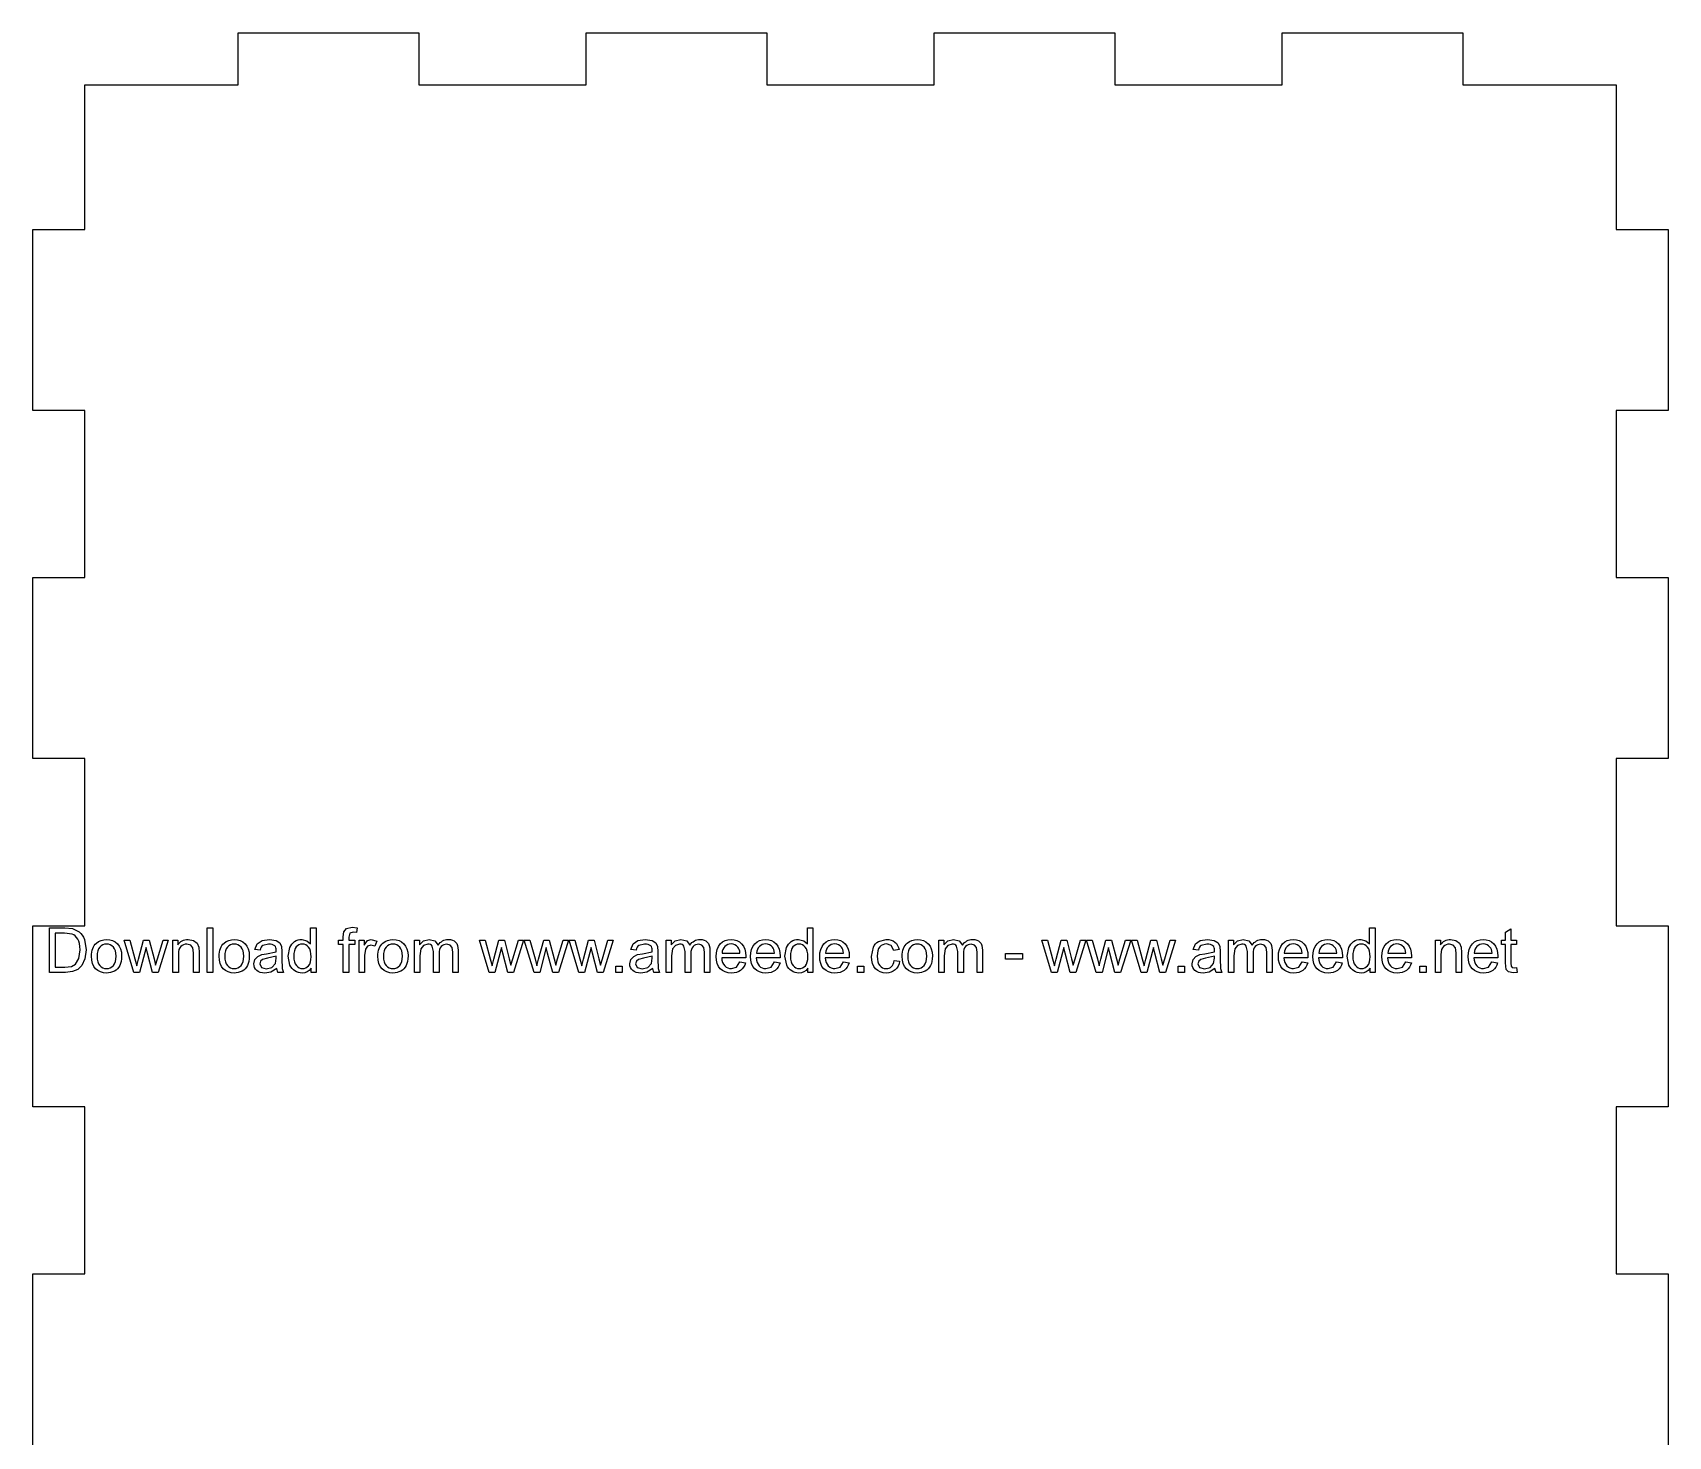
# Model space of a CAD drawing. Extents: x -338 to 50, y -399 to 300.
# Drawn here: x -44 to 50, y 219.3 to 300 of the extents above; entities that cross this region are included whole.
import ezdxf

# ---------------------------------------------------------------- set-up
doc = ezdxf.new("R2010")
doc.units = 0
doc.layers.add('LAYER_1', color=7, linetype='CONTINUOUS')

msp = doc.modelspace()

# ---------------------------------------------------------------- linework, layer by layer
at = {"layer": 'LAYER_1', "color": 250}
msp.add_lwpolyline([(-43.9905, 218.256), (-43.9905, 228.656), (-40.9905, 228.656), (-40.9905, 238.256), (-43.9905, 238.256), (-43.9905, 248.656), (-40.9905, 248.656), (-40.9905, 258.256), (-43.9905, 258.256), (-43.9905, 268.656), (-40.9905, 268.656), (-40.9905, 278.256), (-43.9905, 278.256), (-43.9905, 288.656), (-40.9905, 288.656), (-40.9905, 296.956), (-32.1905, 296.956), (-32.1905, 299.956), (-21.7905, 299.956), (-21.7905, 296.956), (-12.1905, 296.956), (-12.1905, 299.956), (-1.7905, 299.956), (-1.7905, 296.956), (7.8095, 296.956), (7.8095, 299.956), (18.2095, 299.956), (18.2095, 296.956), (27.8095, 296.956), (27.8095, 299.956), (38.2095, 299.956), (38.2095, 296.956), (47.0095, 296.956), (47.0095, 288.656), (50.0095, 288.656), (50.0095, 278.256), (47.0095, 278.256), (47.0095, 268.656), (50.0095, 268.656), (50.0095, 258.256), (47.0095, 258.256), (47.0095, 248.656), (50.0095, 248.656), (50.0095, 238.256), (47.0095, 238.256), (47.0095, 228.656), (50.0095, 228.656), (50.0095, 218.256)], dxfattribs=at)
at = {"layer": 'LAYER_1', "color": 7}
for points in [[(-43.0313, 245.9778), (-43.0313, 248.5319), (-42.1514, 248.5319), (-41.6966, 248.4956), (-41.322, 248.3125), (-41.2273, 248.2211), (-41.1454, 248.118), (-41.0763, 248.003), (-41.02, 247.8761), (-40.9195, 247.2685), (-40.9873, 246.7531), (-41.1615, 246.3809), (-41.3946, 246.1496), (-41.699, 246.0212), (-42.1098, 245.9778), (-43.0313, 245.9778)], [(-42.6924, 246.2774), (-42.1478, 246.2774), (-41.7519, 246.3244), (-41.523, 246.457), (-41.3363, 246.781), (-41.2691, 247.2739), (-41.2773, 247.4629), (-41.302, 247.6288), (-41.3431, 247.7715), (-41.4005, 247.891), (-41.4696, 247.99), (-41.5459, 248.0712), (-41.6293, 248.1345), (-41.7198, 248.18), (-42.1568, 248.2323), (-42.6924, 248.2323), (-42.6924, 246.2774)], [(-33.9575, 245.9778), (-33.9575, 248.5319), (-33.6436, 248.5319), (-33.6436, 245.9778), (-33.9575, 245.9778)], [(-27.9949, 245.9778), (-27.9949, 246.2126), (-28.0931, 246.0928), (-28.212, 246.0072), (-28.3517, 245.9557), (-28.5121, 245.9386), (-28.6204, 245.9462), (-28.7243, 245.969), (-28.8235, 246.007), (-28.9182, 246.0604), (-29.0057, 246.1272), (-29.0828, 246.2061), (-29.1495, 246.2971), (-29.2059, 246.3999), (-29.3076, 246.9017), (-29.2154, 247.4035), (-29.1633, 247.5094), (-29.0999, 247.6022), (-29.0249, 247.6819), (-28.9384, 247.7483), (-28.8437, 247.8009), (-28.7433, 247.8385), (-28.6375, 247.8609), (-28.5264, 247.8684), (-28.2285, 247.7977), (-28.0163, 247.6134), (-28.0163, 248.5319), (-27.7023, 248.5319), (-27.7023, 245.9778), (-27.9949, 245.9778)], [(-26.1399, 245.9778), (-26.1399, 247.5866), (-26.4181, 247.5866), (-26.4181, 247.8292), (-26.1399, 247.8292), (-26.1399, 248.0254), (-26.1072, 248.3018), (-25.9484, 248.4992), (-25.6297, 248.5747), (-25.3366, 248.5432), (-25.3836, 248.2685), (-25.5685, 248.2858), (-25.7706, 248.2251), (-25.8295, 247.9986), (-25.8295, 247.8292), (-25.4692, 247.8292), (-25.4692, 247.5866), (-25.8259, 247.5866), (-25.8259, 245.9778), (-26.1399, 245.9778)], [(0.5519, 245.9778), (0.5519, 246.2126), (0.4537, 246.0928), (0.3348, 246.0072), (0.1951, 245.9557), (0.0347, 245.9386), (-0.0736, 245.9462), (-0.1775, 245.969), (-0.2767, 246.007), (-0.3714, 246.0604), (-0.4589, 246.1272), (-0.536, 246.2061), (-0.6027, 246.2971), (-0.6591, 246.3999), (-0.7608, 246.9017), (-0.6686, 247.4035), (-0.6165, 247.5094), (-0.5531, 247.6022), (-0.4781, 247.6819), (-0.3916, 247.7483), (-0.2969, 247.8009), (-0.1965, 247.8385), (-0.0907, 247.8609), (0.0204, 247.8684), (0.3183, 247.7977), (0.5305, 247.6134), (0.5305, 248.5319), (0.8445, 248.5319), (0.8445, 245.9778), (0.5519, 245.9778)], [(32.8663, 245.9778), (32.8663, 246.2126), (32.7681, 246.0928), (32.6492, 246.0072), (32.5095, 245.9557), (32.3491, 245.9386), (32.2408, 245.9462), (32.1369, 245.969), (32.0377, 246.007), (31.943, 246.0604), (31.8555, 246.1272), (31.7785, 246.2061), (31.7117, 246.2971), (31.6553, 246.3999), (31.5536, 246.9017), (31.6458, 247.4035), (31.6979, 247.5094), (31.7614, 247.6022), (31.8363, 247.6819), (31.9228, 247.7483), (32.0175, 247.8009), (32.1179, 247.8385), (32.2237, 247.8609), (32.3348, 247.8684), (32.6327, 247.7977), (32.8449, 247.6134), (32.8449, 248.5319), (33.1589, 248.5319), (33.1589, 245.9778), (32.8663, 245.9778)], [(41.2798, 246.2578), (41.3226, 245.9808), (41.0865, 245.9528), (40.822, 246.0069), (40.69, 246.149), (40.6519, 246.52), (40.6519, 247.5866), (40.4201, 247.5866), (40.4201, 247.8292), (40.6519, 247.8292), (40.6519, 248.287), (40.9659, 248.4754), (40.9659, 247.8292), (41.2798, 247.8292), (41.2798, 247.5866), (40.9659, 247.5866), (40.9659, 246.5022), (40.9825, 246.3292), (41.036, 246.2679), (41.143, 246.2453), (41.2798, 246.2578)], [(-40.6122, 246.9035), (-40.6077, 247.0275), (-40.5944, 247.1433), (-40.572, 247.2507), (-40.5408, 247.3498), (-40.5006, 247.4406), (-40.4514, 247.5232), (-40.3933, 247.5974), (-40.3262, 247.6633), (-40.2005, 247.753), (-40.0615, 247.8171), (-39.9094, 247.8556), (-39.7442, 247.8684), (-39.5624, 247.8528), (-39.3978, 247.806), (-39.2505, 247.728), (-39.1205, 247.6187), (-39.0147, 247.4823), (-38.9391, 247.3219), (-38.8937, 247.1376), (-38.8785, 246.9296), (-38.8852, 246.7608), (-38.9053, 246.6112), (-38.9387, 246.4806), (-38.9855, 246.369), (-39.0452, 246.2726), (-39.1171, 246.1875), (-39.2012, 246.1138), (-39.2977, 246.0515), (-39.4022, 246.002), (-39.5115, 245.9667), (-39.6256, 245.9456), (-39.7442, 245.9386), (-39.9293, 245.9541), (-40.0956, 246.0006), (-40.2434, 246.0783), (-40.3726, 246.1871), (-40.4775, 246.3252), (-40.5524, 246.4907), (-40.5972, 246.6835), (-40.6122, 246.9035)], [(-40.2911, 246.9029), (-40.2814, 246.7366), (-40.2523, 246.5926), (-40.2039, 246.4711), (-40.136, 246.372), (-40.053, 246.2948), (-39.9601, 246.2396), (-39.8572, 246.2064), (-39.7442, 246.1954), (-39.6323, 246.2065), (-39.5301, 246.2396), (-39.4376, 246.295), (-39.3547, 246.3726), (-39.2868, 246.4729), (-39.2384, 246.5964), (-39.2093, 246.7431), (-39.1996, 246.913), (-39.2094, 247.0738), (-39.2388, 247.2139), (-39.2876, 247.3331), (-39.3559, 247.4314), (-39.4387, 247.5087), (-39.5311, 247.5639), (-39.6329, 247.597), (-39.7442, 247.608), (-39.8572, 247.5971), (-39.9601, 247.5642), (-40.053, 247.5094), (-40.136, 247.4326), (-40.2039, 247.3336), (-40.2523, 247.2123), (-40.2814, 247.0688), (-40.2911, 246.9029)], [(-38.1775, 245.9778), (-38.737, 247.8292), (-38.4088, 247.8292), (-38.1133, 246.7608), (-38.0087, 246.3631), (-37.913, 246.7447), (-37.6199, 247.8292), (-37.2982, 247.8292), (-37.0194, 246.7543), (-36.9284, 246.4017), (-36.822, 246.759), (-36.5021, 247.8292), (-36.1971, 247.8292), (-36.778, 245.9778), (-37.1026, 245.9778), (-37.3963, 247.0854), (-37.4706, 247.4023), (-37.8452, 245.9778), (-38.1775, 245.9778)], [(-35.9344, 245.9778), (-35.9344, 247.8292), (-35.6526, 247.8292), (-35.6526, 247.5664), (-35.5989, 247.6372), (-35.5395, 247.6986), (-35.4745, 247.7505), (-35.4038, 247.793), (-35.3275, 247.826), (-35.2455, 247.8495), (-35.1579, 247.8637), (-35.0646, 247.8684), (-34.7572, 247.8084), (-34.5473, 247.6508), (-34.4498, 247.4195), (-34.4326, 247.1145), (-34.4326, 245.9778), (-34.7465, 245.9778), (-34.7465, 247.1027), (-34.7828, 247.3892), (-34.9124, 247.5408), (-35.1306, 247.5973), (-35.227, 247.5894), (-35.3166, 247.5656), (-35.3994, 247.5258), (-35.4754, 247.4701), (-35.539, 247.3924), (-35.5843, 247.2861), (-35.6115, 247.1512), (-35.6205, 246.9879), (-35.6205, 245.9778), (-35.9344, 245.9778)], [(-33.2756, 246.9035), (-33.2711, 247.0275), (-33.2578, 247.1433), (-33.2354, 247.2507), (-33.2042, 247.3498), (-33.164, 247.4406), (-33.1148, 247.5232), (-33.0567, 247.5974), (-32.9896, 247.6633), (-32.8639, 247.753), (-32.7249, 247.8171), (-32.5728, 247.8556), (-32.4076, 247.8684), (-32.2258, 247.8528), (-32.0612, 247.806), (-31.9139, 247.728), (-31.7839, 247.6187), (-31.6781, 247.4823), (-31.6025, 247.3219), (-31.5571, 247.1376), (-31.5419, 246.9296), (-31.5486, 246.7608), (-31.5687, 246.6112), (-31.6021, 246.4806), (-31.6489, 246.369), (-31.7086, 246.2726), (-31.7805, 246.1875), (-31.8646, 246.1138), (-31.9611, 246.0515), (-32.0656, 246.002), (-32.1749, 245.9667), (-32.289, 245.9456), (-32.4076, 245.9386), (-32.5927, 245.9541), (-32.759, 246.0006), (-32.9068, 246.0783), (-33.036, 246.1871), (-33.1409, 246.3252), (-33.2158, 246.4907), (-33.2606, 246.6835), (-33.2756, 246.9035)], [(-32.9545, 246.9029), (-32.9448, 246.7366), (-32.9157, 246.5926), (-32.8673, 246.4711), (-32.7994, 246.372), (-32.7164, 246.2948), (-32.6235, 246.2396), (-32.5206, 246.2064), (-32.4076, 246.1954), (-32.2957, 246.2065), (-32.1935, 246.2396), (-32.101, 246.295), (-32.0181, 246.3726), (-31.9502, 246.4729), (-31.9018, 246.5964), (-31.8727, 246.7431), (-31.863, 246.913), (-31.8728, 247.0738), (-31.9022, 247.2139), (-31.951, 247.3331), (-32.0193, 247.4314), (-32.1021, 247.5087), (-32.1945, 247.5639), (-32.2963, 247.597), (-32.4076, 247.608), (-32.5206, 247.5971), (-32.6235, 247.5642), (-32.7164, 247.5094), (-32.7994, 247.4326), (-32.8673, 247.3336), (-32.9157, 247.2123), (-32.9448, 247.0688), (-32.9545, 246.9029)], [(-29.9646, 246.2097), (-30.3011, 245.9998), (-30.6477, 245.9386), (-30.7914, 245.9479), (-30.9175, 245.9757), (-31.0259, 246.0221), (-31.1168, 246.0872), (-31.1886, 246.1664), (-31.2399, 246.2561), (-31.2706, 246.3561), (-31.2809, 246.4665), (-31.219, 246.7144), (-31.0567, 246.894), (-30.8308, 246.9968), (-30.5514, 247.0438), (-29.9913, 247.1514), (-29.9896, 247.2329), (-29.9952, 247.3213), (-30.0119, 247.3956), (-30.0397, 247.4559), (-30.0787, 247.5022), (-30.1463, 247.5486), (-30.2285, 247.5816), (-30.3253, 247.6014), (-30.4366, 247.608), (-30.7642, 247.5301), (-30.8137, 247.4838), (-30.8562, 247.4226), (-30.8918, 247.3463), (-30.9206, 247.2549), (-31.2274, 247.2977), (-31.0894, 247.6163), (-30.8112, 247.803), (-30.3903, 247.8684), (-30.0038, 247.8125), (-29.7856, 247.6722), (-29.6875, 247.4582), (-29.6721, 247.1698), (-29.6721, 246.7537), (-29.6525, 246.2013), (-29.5758, 245.9778), (-29.9039, 245.9778), (-29.9646, 246.2097)], [(-28.9865, 246.9011), (-28.9771, 246.7349), (-28.949, 246.5911), (-28.902, 246.4698), (-28.8361, 246.3708), (-28.7577, 246.294), (-28.6725, 246.2392), (-28.5805, 246.2063), (-28.4818, 246.1954), (-28.3827, 246.2059), (-28.2913, 246.2373), (-28.2076, 246.2897), (-28.1316, 246.3631), (-28.0687, 246.4579), (-28.0238, 246.5749), (-27.9967, 246.7139), (-27.9877, 246.875), (-27.9969, 247.0515), (-28.0244, 247.203), (-28.0703, 247.3295), (-28.1346, 247.4308), (-28.2121, 247.5084), (-28.2982, 247.5638), (-28.3928, 247.597), (-28.496, 247.608), (-28.5965, 247.5974), (-28.6883, 247.5656), (-28.7715, 247.5124), (-28.8462, 247.438), (-28.9075, 247.3406), (-28.9514, 247.2186), (-28.9777, 247.0721), (-28.9865, 246.9011)], [(-25.2272, 245.9778), (-25.2272, 247.8292), (-24.9454, 247.8292), (-24.9454, 247.5456), (-24.7457, 247.8054), (-24.5441, 247.8684), (-24.2213, 247.7691), (-24.3331, 247.4796), (-24.5614, 247.5438), (-24.7451, 247.482), (-24.861, 247.3107), (-24.9133, 246.9451), (-24.9133, 245.9778), (-25.2272, 245.9778)], [(-24.1535, 246.9035), (-24.149, 247.0275), (-24.1357, 247.1433), (-24.1133, 247.2507), (-24.0821, 247.3498), (-24.0419, 247.4406), (-23.9927, 247.5232), (-23.9346, 247.5974), (-23.8675, 247.6633), (-23.7418, 247.753), (-23.6028, 247.8171), (-23.4507, 247.8556), (-23.2855, 247.8684), (-23.1037, 247.8528), (-22.9391, 247.806), (-22.7918, 247.728), (-22.6618, 247.6187), (-22.556, 247.4823), (-22.4804, 247.3219), (-22.435, 247.1376), (-22.4198, 246.9296), (-22.4265, 246.7608), (-22.4466, 246.6112), (-22.48, 246.4806), (-22.5268, 246.369), (-22.5865, 246.2726), (-22.6584, 246.1875), (-22.7425, 246.1138), (-22.839, 246.0515), (-22.9435, 246.002), (-23.0528, 245.9667), (-23.1669, 245.9456), (-23.2855, 245.9386), (-23.4706, 245.9541), (-23.6369, 246.0006), (-23.7847, 246.0783), (-23.9139, 246.1871), (-24.0188, 246.3252), (-24.0937, 246.4907), (-24.1385, 246.6835), (-24.1535, 246.9035)], [(-23.8324, 246.9029), (-23.8227, 246.7366), (-23.7936, 246.5926), (-23.7452, 246.4711), (-23.6773, 246.372), (-23.5943, 246.2948), (-23.5014, 246.2396), (-23.3985, 246.2064), (-23.2855, 246.1954), (-23.1736, 246.2065), (-23.0714, 246.2396), (-22.9789, 246.295), (-22.896, 246.3726), (-22.8281, 246.4729), (-22.7797, 246.5964), (-22.7506, 246.7431), (-22.7409, 246.913), (-22.7507, 247.0738), (-22.7801, 247.2139), (-22.8289, 247.3331), (-22.8972, 247.4314), (-22.98, 247.5087), (-23.0724, 247.5639), (-23.1742, 247.597), (-23.2855, 247.608), (-23.3985, 247.5971), (-23.5014, 247.5642), (-23.5943, 247.5094), (-23.6773, 247.4326), (-23.7452, 247.3336), (-23.7936, 247.2123), (-23.8227, 247.0688), (-23.8324, 246.9029)], [(-22.0518, 245.9778), (-22.0518, 247.8292), (-21.77, 247.8292), (-21.77, 247.5676), (-21.5387, 247.7858), (-21.2099, 247.8684), (-20.8734, 247.7834), (-20.6885, 247.545), (-20.6312, 247.6209), (-20.5698, 247.6866), (-20.5043, 247.7422), (-20.4347, 247.7876), (-20.3609, 247.823), (-20.283, 247.8482), (-20.201, 247.8634), (-20.1148, 247.8684), (-19.9845, 247.8589), (-19.8702, 247.8304), (-19.7718, 247.7829), (-19.6897, 247.7162), (-19.6245, 247.6297), (-19.5779, 247.5227), (-19.5498, 247.3952), (-19.5405, 247.2471), (-19.5405, 245.9778), (-19.8544, 245.9778), (-19.8544, 247.1431), (-19.8853, 247.4136), (-19.9965, 247.5468), (-20.1849, 247.5973), (-20.2788, 247.5892), (-20.3642, 247.5648), (-20.4413, 247.5243), (-20.5101, 247.4677), (-20.5666, 247.3929), (-20.607, 247.2987), (-20.6312, 247.1851), (-20.6392, 247.0521), (-20.6392, 245.9778), (-20.9531, 245.9778), (-20.9531, 247.1794), (-21.0298, 247.4927), (-21.0742, 247.5384), (-21.1309, 247.5711), (-21.1997, 247.5907), (-21.2807, 247.5973), (-21.525, 247.5277), (-21.6879, 247.3238), (-21.7379, 246.9374), (-21.7379, 245.9778), (-22.0518, 245.9778)], [(-17.7562, 245.9778), (-18.3157, 247.8292), (-17.9875, 247.8292), (-17.692, 246.7608), (-17.5874, 246.3631), (-17.4917, 246.7447), (-17.1986, 247.8292), (-16.8769, 247.8292), (-16.5981, 246.7543), (-16.5071, 246.4017), (-16.4007, 246.759), (-16.0808, 247.8292), (-15.7758, 247.8292), (-16.3567, 245.9778), (-16.6813, 245.9778), (-16.975, 247.0854), (-17.0493, 247.4023), (-17.4239, 245.9778), (-17.7562, 245.9778)], [(-15.1801, 245.9778), (-15.7396, 247.8292), (-15.4114, 247.8292), (-15.1159, 246.7608), (-15.0113, 246.3631), (-14.9156, 246.7447), (-14.6225, 247.8292), (-14.3008, 247.8292), (-14.022, 246.7543), (-13.931, 246.4017), (-13.8246, 246.759), (-13.5047, 247.8292), (-13.1997, 247.8292), (-13.7806, 245.9778), (-14.1052, 245.9778), (-14.3989, 247.0854), (-14.4732, 247.4023), (-14.8478, 245.9778), (-15.1801, 245.9778)], [(-12.604, 245.9778), (-13.1635, 247.8292), (-12.8353, 247.8292), (-12.5398, 246.7608), (-12.4352, 246.3631), (-12.3395, 246.7447), (-12.0464, 247.8292), (-11.7247, 247.8292), (-11.4459, 246.7543), (-11.3549, 246.4017), (-11.2485, 246.759), (-10.9286, 247.8292), (-10.6236, 247.8292), (-11.2045, 245.9778), (-11.5291, 245.9778), (-11.8228, 247.0854), (-11.8971, 247.4023), (-12.2717, 245.9778), (-12.604, 245.9778)], [(-8.3573, 246.2097), (-8.6938, 245.9998), (-9.0404, 245.9386), (-9.1841, 245.9479), (-9.3102, 245.9757), (-9.4186, 246.0221), (-9.5095, 246.0872), (-9.5813, 246.1664), (-9.6326, 246.2561), (-9.6633, 246.3561), (-9.6736, 246.4665), (-9.6117, 246.7144), (-9.4494, 246.894), (-9.2235, 246.9968), (-8.9441, 247.0438), (-8.384, 247.1514), (-8.3823, 247.2329), (-8.3879, 247.3213), (-8.4046, 247.3956), (-8.4324, 247.4559), (-8.4714, 247.5022), (-8.539, 247.5486), (-8.6212, 247.5816), (-8.718, 247.6014), (-8.8293, 247.608), (-9.1569, 247.5301), (-9.2064, 247.4838), (-9.2489, 247.4226), (-9.2845, 247.3463), (-9.3133, 247.2549), (-9.6201, 247.2977), (-9.4821, 247.6163), (-9.2039, 247.803), (-8.783, 247.8684), (-8.3965, 247.8125), (-8.1783, 247.6722), (-8.0802, 247.4582), (-8.0648, 247.1698), (-8.0648, 246.7537), (-8.0452, 246.2013), (-7.9685, 245.9778), (-8.2966, 245.9778), (-8.3573, 246.2097)], [(-7.5826, 245.9778), (-7.5826, 247.8292), (-7.3008, 247.8292), (-7.3008, 247.5676), (-7.0695, 247.7858), (-6.7407, 247.8684), (-6.4042, 247.7834), (-6.2193, 247.545), (-6.162, 247.6209), (-6.1006, 247.6866), (-6.0351, 247.7422), (-5.9655, 247.7876), (-5.8917, 247.823), (-5.8138, 247.8482), (-5.7318, 247.8634), (-5.6456, 247.8684), (-5.5153, 247.8589), (-5.401, 247.8304), (-5.3026, 247.7829), (-5.2205, 247.7162), (-5.1553, 247.6297), (-5.1087, 247.5227), (-5.0806, 247.3952), (-5.0713, 247.2471), (-5.0713, 245.9778), (-5.3852, 245.9778), (-5.3852, 247.1431), (-5.4161, 247.4136), (-5.5273, 247.5468), (-5.7157, 247.5973), (-5.8096, 247.5892), (-5.895, 247.5648), (-5.9721, 247.5243), (-6.0409, 247.4677), (-6.0974, 247.3929), (-6.1378, 247.2987), (-6.162, 247.1851), (-6.17, 247.0521), (-6.17, 245.9778), (-6.4839, 245.9778), (-6.4839, 247.1794), (-6.5606, 247.4927), (-6.605, 247.5384), (-6.6617, 247.5711), (-6.7305, 247.5907), (-6.8115, 247.5973), (-7.0558, 247.5277), (-7.2187, 247.3238), (-7.2687, 246.9374), (-7.2687, 245.9778), (-7.5826, 245.9778)], [(-3.3483, 246.5771), (-3.0237, 246.5343), (-3.0698, 246.4008), (-3.1324, 246.283), (-3.2114, 246.181), (-3.3067, 246.0949), (-3.4173, 246.0266), (-3.5422, 245.9778), (-3.6815, 245.9484), (-3.8352, 245.9386), (-4.0271, 245.9542), (-4.1981, 246.001), (-4.3482, 246.079), (-4.4773, 246.1883), (-4.5811, 246.3254), (-4.6552, 246.4878), (-4.6997, 246.6753), (-4.7145, 246.888), (-4.6995, 247.1078), (-4.6547, 247.3017), (-4.5798, 247.4695), (-4.4749, 247.611), (-4.3461, 247.7237), (-4.1994, 247.8041), (-4.0348, 247.8523), (-3.8524, 247.8684), (-3.6758, 247.8527), (-3.5162, 247.8055), (-3.3736, 247.7267), (-3.2478, 247.6163), (-3.1451, 247.4773), (-3.0718, 247.3127), (-3.0277, 247.1224), (-3.013, 246.9065), (-3.0147, 246.8232), (-4.3935, 246.8232), (-4.3761, 246.68), (-4.3416, 246.5545), (-4.29, 246.4468), (-4.2211, 246.3571), (-4.139, 246.2864), (-4.0473, 246.2359), (-3.946, 246.2055), (-3.8352, 246.1954), (-3.5415, 246.2864), (-3.3483, 246.5771)], [(-4.3756, 247.0801), (-3.3447, 247.0801), (-3.3599, 247.1895), (-3.3847, 247.2844), (-3.4191, 247.3646), (-3.463, 247.4302), (-3.5431, 247.5095), (-3.6345, 247.5662), (-3.7371, 247.6002), (-3.8507, 247.6116), (-3.9542, 247.6026), (-4.0491, 247.5755), (-4.1355, 247.5303), (-4.2133, 247.4671), (-4.2783, 247.3887), (-4.327, 247.2981), (-4.3594, 247.1952), (-4.3756, 247.0801)], [(-1.3643, 246.5771), (-1.0397, 246.5343), (-1.0858, 246.4008), (-1.1484, 246.283), (-1.2274, 246.181), (-1.3227, 246.0949), (-1.4333, 246.0266), (-1.5582, 245.9778), (-1.6975, 245.9484), (-1.8512, 245.9386), (-2.0431, 245.9542), (-2.2141, 246.001), (-2.3642, 246.079), (-2.4933, 246.1883), (-2.5971, 246.3254), (-2.6712, 246.4878), (-2.7157, 246.6753), (-2.7305, 246.888), (-2.7155, 247.1078), (-2.6707, 247.3017), (-2.5958, 247.4695), (-2.4909, 247.611), (-2.3621, 247.7237), (-2.2154, 247.8041), (-2.0508, 247.8523), (-1.8684, 247.8684), (-1.6918, 247.8527), (-1.5322, 247.8055), (-1.3896, 247.7267), (-1.2638, 247.6163), (-1.1611, 247.4773), (-1.0878, 247.3127), (-1.0437, 247.1224), (-1.029, 246.9065), (-1.0307, 246.8232), (-2.4095, 246.8232), (-2.3921, 246.68), (-2.3576, 246.5545), (-2.306, 246.4468), (-2.2371, 246.3571), (-2.155, 246.2864), (-2.0633, 246.2359), (-1.962, 246.2055), (-1.8512, 246.1954), (-1.5575, 246.2864), (-1.3643, 246.5771)], [(-2.3916, 247.0801), (-1.3607, 247.0801), (-1.3759, 247.1895), (-1.4007, 247.2844), (-1.4351, 247.3646), (-1.479, 247.4302), (-1.5591, 247.5095), (-1.6505, 247.5662), (-1.7531, 247.6002), (-1.8667, 247.6116), (-1.9702, 247.6026), (-2.0651, 247.5755), (-2.1515, 247.5303), (-2.2293, 247.4671), (-2.2943, 247.3887), (-2.343, 247.2981), (-2.3754, 247.1952), (-2.3916, 247.0801)], [(-0.4397, 246.9011), (-0.4303, 246.7349), (-0.4022, 246.5911), (-0.3552, 246.4698), (-0.2893, 246.3708), (-0.2109, 246.294), (-0.1257, 246.2392), (-0.0337, 246.2063), (0.065, 246.1954), (0.1641, 246.2059), (0.2555, 246.2373), (0.3392, 246.2897), (0.4152, 246.3631), (0.4781, 246.4579), (0.523, 246.5749), (0.5501, 246.7139), (0.5591, 246.875), (0.5499, 247.0515), (0.5224, 247.203), (0.4765, 247.3295), (0.4122, 247.4308), (0.3347, 247.5084), (0.2486, 247.5638), (0.154, 247.597), (0.0508, 247.608), (-0.0497, 247.5974), (-0.1415, 247.5656), (-0.2247, 247.5124), (-0.2994, 247.438), (-0.3607, 247.3406), (-0.4046, 247.2186), (-0.4309, 247.0721), (-0.4397, 246.9011)], [(2.6037, 246.5771), (2.9283, 246.5343), (2.8822, 246.4008), (2.8196, 246.283), (2.7406, 246.181), (2.6453, 246.0949), (2.5347, 246.0266), (2.4098, 245.9778), (2.2705, 245.9484), (2.1168, 245.9386), (1.9249, 245.9542), (1.7539, 246.001), (1.6038, 246.079), (1.4747, 246.1883), (1.3709, 246.3254), (1.2968, 246.4878), (1.2523, 246.6753), (1.2375, 246.888), (1.2525, 247.1078), (1.2973, 247.3017), (1.3722, 247.4695), (1.4771, 247.611), (1.606, 247.7237), (1.7527, 247.8041), (1.9172, 247.8523), (2.0996, 247.8684), (2.2762, 247.8527), (2.4358, 247.8055), (2.5784, 247.7267), (2.7042, 247.6163), (2.8069, 247.4773), (2.8803, 247.3127), (2.9243, 247.1224), (2.939, 246.9065), (2.9373, 246.8232), (1.5585, 246.8232), (1.5759, 246.68), (1.6104, 246.5545), (1.662, 246.4468), (1.7309, 246.3571), (1.813, 246.2864), (1.9047, 246.2359), (2.006, 246.2055), (2.1168, 246.1954), (2.4105, 246.2864), (2.6037, 246.5771)], [(1.5764, 247.0801), (2.6073, 247.0801), (2.5921, 247.1895), (2.5673, 247.2844), (2.5329, 247.3646), (2.489, 247.4302), (2.4089, 247.5095), (2.3175, 247.5662), (2.2149, 247.6002), (2.1013, 247.6116), (1.9978, 247.6026), (1.9029, 247.5755), (1.8165, 247.5303), (1.7387, 247.4671), (1.6737, 247.3887), (1.625, 247.2981), (1.5926, 247.1952), (1.5764, 247.0801)], [(5.5253, 246.6556), (5.8321, 246.6128), (5.797, 246.4632), (5.7423, 246.3308), (5.6681, 246.2156), (5.5741, 246.1175), (5.4642, 246.0391), (5.3423, 245.9832), (5.2087, 245.9497), (5.0634, 245.9386), (4.8831, 245.9541), (4.7215, 246.0006), (4.5784, 246.078), (4.454, 246.1865), (4.353, 246.3238), (4.2809, 246.4879), (4.2377, 246.6788), (4.2233, 246.8964), (4.3226, 247.4201), (4.3786, 247.5251), (4.4475, 247.6162), (4.5295, 247.6932), (4.6246, 247.756), (5.0657, 247.8684), (5.2093, 247.8589), (5.3393, 247.8304), (5.4556, 247.7829), (5.558, 247.7162), (5.6453, 247.632), (5.7153, 247.5317), (5.7681, 247.4155), (5.8036, 247.2834), (5.5003, 247.237), (5.3458, 247.5176), (5.0782, 247.6116), (4.9652, 247.601), (4.8633, 247.5692), (4.7723, 247.5163), (4.6924, 247.4421), (4.6276, 247.3448), (4.5813, 247.223), (4.5536, 247.0765), (4.5443, 246.9053), (4.5532, 246.7317), (4.58, 246.5837), (4.6246, 246.4612), (4.687, 246.3642), (4.7641, 246.2904), (4.852, 246.2377), (4.9505, 246.206), (5.0598, 246.1954), (5.1487, 246.2024), (5.2297, 246.2236), (5.3029, 246.2589), (5.3684, 246.3084), (5.4247, 246.3723), (5.4696, 246.4514), (5.5031, 246.5459), (5.5253, 246.6556)], [(5.9819, 246.9035), (5.9864, 247.0275), (5.9997, 247.1433), (6.0221, 247.2507), (6.0533, 247.3498), (6.0935, 247.4406), (6.1427, 247.5232), (6.2008, 247.5974), (6.2679, 247.6633), (6.3936, 247.753), (6.5326, 247.8171), (6.6847, 247.8556), (6.8499, 247.8684), (7.0317, 247.8528), (7.1963, 247.806), (7.3436, 247.728), (7.4736, 247.6187), (7.5794, 247.4823), (7.655, 247.3219), (7.7004, 247.1376), (7.7156, 246.9296), (7.7089, 246.7608), (7.6888, 246.6112), (7.6554, 246.4806), (7.6086, 246.369), (7.5489, 246.2726), (7.477, 246.1875), (7.3929, 246.1138), (7.2964, 246.0515), (7.1919, 246.002), (7.0826, 245.9667), (6.9685, 245.9456), (6.8499, 245.9386), (6.6648, 245.9541), (6.4985, 246.0006), (6.3507, 246.0783), (6.2215, 246.1871), (6.1166, 246.3252), (6.0417, 246.4907), (5.9969, 246.6835), (5.9819, 246.9035)], [(6.303, 246.9029), (6.3127, 246.7366), (6.3418, 246.5926), (6.3902, 246.4711), (6.4581, 246.372), (6.5411, 246.2948), (6.634, 246.2396), (6.7369, 246.2064), (6.8499, 246.1954), (6.9618, 246.2065), (7.064, 246.2396), (7.1565, 246.295), (7.2394, 246.3726), (7.3073, 246.4729), (7.3557, 246.5964), (7.3848, 246.7431), (7.3945, 246.913), (7.3847, 247.0738), (7.3554, 247.2139), (7.3065, 247.3331), (7.2382, 247.4314), (7.1554, 247.5087), (7.063, 247.5639), (6.9612, 247.597), (6.8499, 247.608), (6.7369, 247.5971), (6.634, 247.5642), (6.5411, 247.5094), (6.4581, 247.4326), (6.3902, 247.3336), (6.3418, 247.2123), (6.3127, 247.0688), (6.303, 246.9029)], [(8.0836, 245.9778), (8.0836, 247.8292), (8.3654, 247.8292), (8.3654, 247.5676), (8.5967, 247.7858), (8.9255, 247.8684), (9.262, 247.7834), (9.4469, 247.545), (9.5042, 247.6209), (9.5656, 247.6866), (9.6311, 247.7422), (9.7008, 247.7876), (9.7745, 247.823), (9.8524, 247.8482), (9.9344, 247.8634), (10.0206, 247.8684), (10.1509, 247.8589), (10.2653, 247.8304), (10.3636, 247.7829), (10.4457, 247.7162), (10.5109, 247.6297), (10.5575, 247.5227), (10.5856, 247.3952), (10.5949, 247.2471), (10.5949, 245.9778), (10.281, 245.9778), (10.281, 247.1431), (10.2501, 247.4136), (10.1389, 247.5468), (9.9505, 247.5973), (9.8566, 247.5892), (9.7712, 247.5648), (9.6941, 247.5243), (9.6253, 247.4677), (9.5688, 247.3929), (9.5284, 247.2987), (9.5043, 247.1851), (9.4962, 247.0521), (9.4962, 245.9778), (9.1823, 245.9778), (9.1823, 247.1794), (9.1056, 247.4927), (9.0612, 247.5384), (9.0045, 247.5711), (8.9357, 247.5907), (8.8547, 247.5973), (8.6104, 247.5277), (8.4475, 247.3238), (8.3975, 246.9374), (8.3975, 245.9778), (8.0836, 245.9778)], [(14.5582, 245.9778), (13.9987, 247.8292), (14.3269, 247.8292), (14.6224, 246.7608), (14.727, 246.3631), (14.8227, 246.7447), (15.1158, 247.8292), (15.4375, 247.8292), (15.7163, 246.7543), (15.8073, 246.4017), (15.9137, 246.759), (16.2336, 247.8292), (16.5386, 247.8292), (15.9577, 245.9778), (15.6331, 245.9778), (15.3394, 247.0854), (15.2651, 247.4023), (14.8905, 245.9778), (14.5582, 245.9778)], [(17.1343, 245.9778), (16.5748, 247.8292), (16.903, 247.8292), (17.1985, 246.7608), (17.3031, 246.3631), (17.3988, 246.7447), (17.6919, 247.8292), (18.0136, 247.8292), (18.2924, 246.7543), (18.3834, 246.4017), (18.4898, 246.759), (18.8097, 247.8292), (19.1147, 247.8292), (18.5338, 245.9778), (18.2092, 245.9778), (17.9155, 247.0854), (17.8412, 247.4023), (17.4666, 245.9778), (17.1343, 245.9778)], [(19.7104, 245.9778), (19.1509, 247.8292), (19.4791, 247.8292), (19.7746, 246.7608), (19.8792, 246.3631), (19.9749, 246.7447), (20.268, 247.8292), (20.5897, 247.8292), (20.8685, 246.7543), (20.9595, 246.4017), (21.0659, 246.759), (21.3858, 247.8292), (21.6908, 247.8292), (21.1099, 245.9778), (20.7853, 245.9778), (20.4916, 247.0854), (20.4173, 247.4023), (20.0427, 245.9778), (19.7104, 245.9778)], [(23.9571, 246.2097), (23.6206, 245.9998), (23.274, 245.9386), (23.1303, 245.9479), (23.0042, 245.9757), (22.8958, 246.0221), (22.8049, 246.0872), (22.7331, 246.1664), (22.6818, 246.2561), (22.6511, 246.3561), (22.6408, 246.4665), (22.7027, 246.7144), (22.865, 246.894), (23.0909, 246.9968), (23.3703, 247.0438), (23.9304, 247.1514), (23.9321, 247.2329), (23.9265, 247.3213), (23.9098, 247.3956), (23.882, 247.4559), (23.843, 247.5022), (23.7754, 247.5486), (23.6932, 247.5816), (23.5964, 247.6014), (23.4851, 247.608), (23.1575, 247.5301), (23.108, 247.4838), (23.0655, 247.4226), (23.0299, 247.3463), (23.0011, 247.2549), (22.6943, 247.2977), (22.8323, 247.6163), (23.1105, 247.803), (23.5314, 247.8684), (23.9179, 247.8125), (24.1361, 247.6722), (24.2342, 247.4582), (24.2496, 247.1698), (24.2496, 246.7537), (24.2692, 246.2013), (24.3459, 245.9778), (24.0178, 245.9778), (23.9571, 246.2097)], [(24.7318, 245.9778), (24.7318, 247.8292), (25.0136, 247.8292), (25.0136, 247.5676), (25.2449, 247.7858), (25.5737, 247.8684), (25.9102, 247.7834), (26.0951, 247.545), (26.1524, 247.6209), (26.2138, 247.6866), (26.2793, 247.7422), (26.349, 247.7876), (26.4227, 247.823), (26.5006, 247.8482), (26.5826, 247.8634), (26.6688, 247.8684), (26.7991, 247.8589), (26.9135, 247.8304), (27.0118, 247.7829), (27.0939, 247.7162), (27.1591, 247.6297), (27.2057, 247.5227), (27.2338, 247.3952), (27.2431, 247.2471), (27.2431, 245.9778), (26.9292, 245.9778), (26.9292, 247.1431), (26.8983, 247.4136), (26.7871, 247.5468), (26.5987, 247.5973), (26.5048, 247.5892), (26.4194, 247.5648), (26.3423, 247.5243), (26.2735, 247.4677), (26.217, 247.3929), (26.1766, 247.2987), (26.1525, 247.1851), (26.1444, 247.0521), (26.1444, 245.9778), (25.8305, 245.9778), (25.8305, 247.1794), (25.7538, 247.4927), (25.7094, 247.5384), (25.6527, 247.5711), (25.5839, 247.5907), (25.5029, 247.5973), (25.2586, 247.5277), (25.0957, 247.3238), (25.0457, 246.9374), (25.0457, 245.9778), (24.7318, 245.9778)], [(28.9661, 246.5771), (29.2907, 246.5343), (29.2446, 246.4008), (29.182, 246.283), (29.103, 246.181), (29.0077, 246.0949), (28.8971, 246.0266), (28.7722, 245.9778), (28.6329, 245.9484), (28.4792, 245.9386), (28.2873, 245.9542), (28.1163, 246.001), (27.9662, 246.079), (27.8371, 246.1883), (27.7333, 246.3254), (27.6592, 246.4878), (27.6147, 246.6753), (27.5999, 246.888), (27.6149, 247.1078), (27.6597, 247.3017), (27.7346, 247.4695), (27.8395, 247.611), (27.9684, 247.7237), (28.1151, 247.8041), (28.2796, 247.8523), (28.462, 247.8684), (28.6386, 247.8527), (28.7982, 247.8055), (28.9408, 247.7267), (29.0666, 247.6163), (29.1693, 247.4773), (29.2427, 247.3127), (29.2867, 247.1224), (29.3014, 246.9065), (29.2997, 246.8232), (27.9209, 246.8232), (27.9383, 246.68), (27.9728, 246.5545), (28.0244, 246.4468), (28.0933, 246.3571), (28.1754, 246.2864), (28.2671, 246.2359), (28.3684, 246.2055), (28.4792, 246.1954), (28.7729, 246.2864), (28.9661, 246.5771)], [(27.9388, 247.0801), (28.9697, 247.0801), (28.9545, 247.1895), (28.9297, 247.2844), (28.8953, 247.3646), (28.8514, 247.4302), (28.7713, 247.5095), (28.6799, 247.5662), (28.5773, 247.6002), (28.4637, 247.6116), (28.3602, 247.6026), (28.2653, 247.5755), (28.1789, 247.5303), (28.1011, 247.4671), (28.0361, 247.3887), (27.9874, 247.2981), (27.955, 247.1952), (27.9388, 247.0801)], [(30.9501, 246.5771), (31.2747, 246.5343), (31.2286, 246.4008), (31.166, 246.283), (31.087, 246.181), (30.9917, 246.0949), (30.8811, 246.0266), (30.7562, 245.9778), (30.6169, 245.9484), (30.4632, 245.9386), (30.2713, 245.9542), (30.1003, 246.001), (29.9502, 246.079), (29.8211, 246.1883), (29.7173, 246.3254), (29.6432, 246.4878), (29.5987, 246.6753), (29.5839, 246.888), (29.5989, 247.1078), (29.6437, 247.3017), (29.7186, 247.4695), (29.8235, 247.611), (29.9524, 247.7237), (30.0991, 247.8041), (30.2636, 247.8523), (30.446, 247.8684), (30.6226, 247.8527), (30.7822, 247.8055), (30.9248, 247.7267), (31.0506, 247.6163), (31.1533, 247.4773), (31.2267, 247.3127), (31.2707, 247.1224), (31.2854, 246.9065), (31.2837, 246.8232), (29.9049, 246.8232), (29.9223, 246.68), (29.9568, 246.5545), (30.0084, 246.4468), (30.0773, 246.3571), (30.1594, 246.2864), (30.2511, 246.2359), (30.3524, 246.2055), (30.4632, 246.1954), (30.7569, 246.2864), (30.9501, 246.5771)], [(29.9228, 247.0801), (30.9537, 247.0801), (30.9385, 247.1895), (30.9137, 247.2844), (30.8793, 247.3646), (30.8354, 247.4302), (30.7553, 247.5095), (30.6639, 247.5662), (30.5613, 247.6002), (30.4477, 247.6116), (30.3442, 247.6026), (30.2493, 247.5755), (30.1629, 247.5303), (30.0851, 247.4671), (30.0201, 247.3887), (29.9714, 247.2981), (29.939, 247.1952), (29.9228, 247.0801)], [(31.8747, 246.9011), (31.8841, 246.7349), (31.9122, 246.5911), (31.9592, 246.4698), (32.0251, 246.3708), (32.1035, 246.294), (32.1887, 246.2392), (32.2807, 246.2063), (32.3794, 246.1954), (32.4785, 246.2059), (32.5699, 246.2373), (32.6536, 246.2897), (32.7296, 246.3631), (32.7925, 246.4579), (32.8374, 246.5749), (32.8645, 246.7139), (32.8735, 246.875), (32.8643, 247.0515), (32.8368, 247.203), (32.7909, 247.3295), (32.7266, 247.4308), (32.6491, 247.5084), (32.563, 247.5638), (32.4684, 247.597), (32.3652, 247.608), (32.2647, 247.5974), (32.1729, 247.5656), (32.0897, 247.5124), (32.015, 247.438), (31.9537, 247.3406), (31.9098, 247.2186), (31.8835, 247.0721), (31.8747, 246.9011)], [(34.9181, 246.5771), (35.2427, 246.5343), (35.1966, 246.4008), (35.134, 246.283), (35.055, 246.181), (34.9597, 246.0949), (34.8491, 246.0266), (34.7242, 245.9778), (34.5849, 245.9484), (34.4312, 245.9386), (34.2393, 245.9542), (34.0683, 246.001), (33.9182, 246.079), (33.7891, 246.1883), (33.6853, 246.3254), (33.6112, 246.4878), (33.5667, 246.6753), (33.5519, 246.888), (33.5669, 247.1078), (33.6117, 247.3017), (33.6866, 247.4695), (33.7915, 247.611), (33.9204, 247.7237), (34.0671, 247.8041), (34.2316, 247.8523), (34.414, 247.8684), (34.5906, 247.8527), (34.7502, 247.8055), (34.8928, 247.7267), (35.0186, 247.6163), (35.1213, 247.4773), (35.1947, 247.3127), (35.2387, 247.1224), (35.2534, 246.9065), (35.2517, 246.8232), (33.8729, 246.8232), (33.8903, 246.68), (33.9248, 246.5545), (33.9764, 246.4468), (34.0453, 246.3571), (34.1274, 246.2864), (34.2191, 246.2359), (34.3204, 246.2055), (34.4312, 246.1954), (34.7249, 246.2864), (34.9181, 246.5771)], [(33.8908, 247.0801), (34.9217, 247.0801), (34.9065, 247.1895), (34.8817, 247.2844), (34.8473, 247.3646), (34.8034, 247.4302), (34.7233, 247.5095), (34.6319, 247.5662), (34.5293, 247.6002), (34.4157, 247.6116), (34.3122, 247.6026), (34.2173, 247.5755), (34.1309, 247.5303), (34.0531, 247.4671), (33.9881, 247.3887), (33.9394, 247.2981), (33.907, 247.1952), (33.8908, 247.0801)], [(36.6304, 245.9778), (36.6304, 247.8292), (36.9122, 247.8292), (36.9122, 247.5664), (36.9659, 247.6372), (37.0253, 247.6986), (37.0903, 247.7505), (37.161, 247.793), (37.2373, 247.826), (37.3193, 247.8495), (37.4069, 247.8637), (37.5002, 247.8684), (37.8076, 247.8084), (38.0175, 247.6508), (38.115, 247.4195), (38.1322, 247.1145), (38.1322, 245.9778), (37.8183, 245.9778), (37.8183, 247.1027), (37.782, 247.3892), (37.6524, 247.5408), (37.4342, 247.5973), (37.3378, 247.5894), (37.2482, 247.5656), (37.1654, 247.5258), (37.0894, 247.4701), (37.0258, 247.3924), (36.9805, 247.2861), (36.9533, 247.1512), (36.9443, 246.9879), (36.9443, 245.9778), (36.6304, 245.9778)], [(39.8772, 246.5771), (40.2018, 246.5343), (40.1557, 246.4008), (40.0931, 246.283), (40.0141, 246.181), (39.9188, 246.0949), (39.8082, 246.0266), (39.6833, 245.9778), (39.544, 245.9484), (39.3903, 245.9386), (39.1984, 245.9542), (39.0274, 246.001), (38.8773, 246.079), (38.7482, 246.1883), (38.6444, 246.3254), (38.5703, 246.4878), (38.5258, 246.6753), (38.511, 246.888), (38.526, 247.1078), (38.5708, 247.3017), (38.6457, 247.4695), (38.7506, 247.611), (38.8795, 247.7237), (39.0262, 247.8041), (39.1907, 247.8523), (39.3731, 247.8684), (39.5497, 247.8527), (39.7093, 247.8055), (39.8519, 247.7267), (39.9777, 247.6163), (40.0804, 247.4773), (40.1538, 247.3127), (40.1978, 247.1224), (40.2125, 246.9065), (40.2108, 246.8232), (38.832, 246.8232), (38.8494, 246.68), (38.8839, 246.5545), (38.9355, 246.4468), (39.0044, 246.3571), (39.0865, 246.2864), (39.1782, 246.2359), (39.2795, 246.2055), (39.3903, 246.1954), (39.684, 246.2864), (39.8772, 246.5771)], [(38.8499, 247.0801), (39.8808, 247.0801), (39.8656, 247.1895), (39.8408, 247.2844), (39.8064, 247.3646), (39.7625, 247.4302), (39.6824, 247.5095), (39.591, 247.5662), (39.4884, 247.6002), (39.3748, 247.6116), (39.2713, 247.6026), (39.1764, 247.5755), (39.09, 247.5303), (39.0122, 247.4671), (38.9472, 247.3887), (38.8985, 247.2981), (38.8661, 247.1952), (38.8499, 247.0801)], [(-29.9896, 246.9053), (-30.5032, 246.7876), (-30.7779, 246.7251), (-30.9016, 246.6241), (-30.9456, 246.4754), (-30.8504, 246.2679), (-30.5722, 246.1847), (-30.2494, 246.2638), (-30.0419, 246.479), (-29.9913, 246.7911), (-29.9896, 246.9053)], [(-10.4685, 245.9778), (-10.4685, 246.3345), (-10.1118, 246.3345), (-10.1118, 245.9778), (-10.4685, 245.9778)], [(-8.3823, 246.9053), (-8.8959, 246.7876), (-9.1706, 246.7251), (-9.2943, 246.6241), (-9.3383, 246.4754), (-9.2431, 246.2679), (-8.9649, 246.1847), (-8.6421, 246.2638), (-8.4346, 246.479), (-8.384, 246.7911), (-8.3823, 246.9053)], [(3.4141, 245.9778), (3.4141, 246.3345), (3.7708, 246.3345), (3.7708, 245.9778), (3.4141, 245.9778)], [(11.9214, 246.7447), (11.9214, 247.0587), (12.8917, 247.0587), (12.8917, 246.7447), (11.9214, 246.7447)], [(21.8459, 245.9778), (21.8459, 246.3345), (22.2026, 246.3345), (22.2026, 245.9778), (21.8459, 245.9778)], [(23.9321, 246.9053), (23.4185, 246.7876), (23.1438, 246.7251), (23.0201, 246.6241), (22.9761, 246.4754), (23.0713, 246.2679), (23.3495, 246.1847), (23.6723, 246.2638), (23.8798, 246.479), (23.9304, 246.7911), (23.9321, 246.9053)], [(35.7285, 245.9778), (35.7285, 246.3345), (36.0852, 246.3345), (36.0852, 245.9778), (35.7285, 245.9778)]]:
    msp.add_lwpolyline(points, close=True, dxfattribs=at)

doc.saveas('drawing.dxf')
